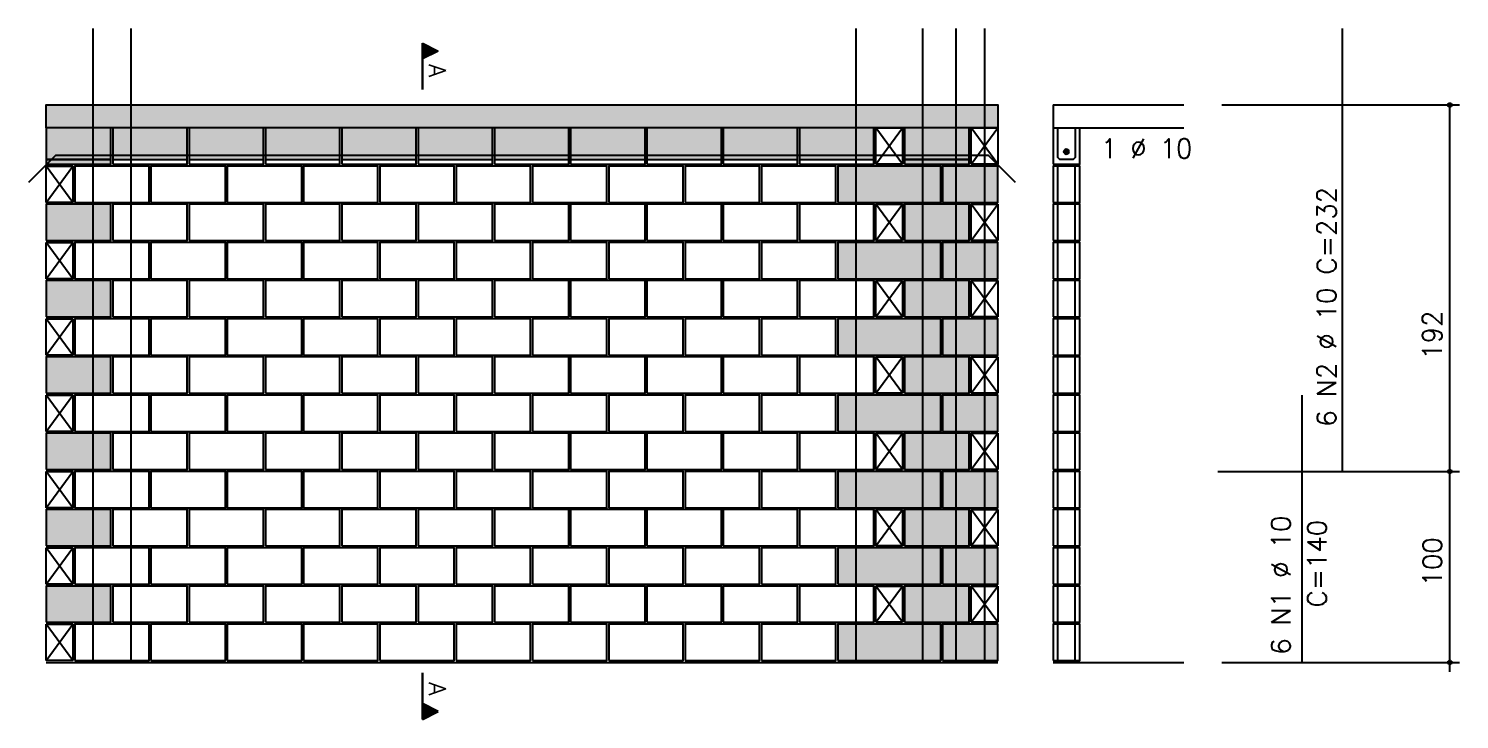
# Model space of a CAD drawing. Extents: x -1.9 to 86, y -1.6 to 60.9.
# Drawn here: x 38.8 to 53.8, y 7.29 to 14.53 of the extents above; entities that cross this region are included whole.
import ezdxf

# ---------------------------------------------------------------- set-up
doc = ezdxf.new("R2010")
doc.units = 0
doc.header["$MEASUREMENT"] = 0
for name, color, linetype in [('PENA_01', 1, 'CONTINUOUS'), ('PENA_02', 2, 'CONTINUOUS'), ('PENA_03', 3, 'CONTINUOUS'), ('PENA_05', 5, 'CONTINUOUS'), ('PENA_09', 254, 'CONTINUOUS'), ('PENA_11', 252, 'CONTINUOUS'), ('PENA_19', 240, 'CONTINUOUS'), ('PENA_21', 100, 'CONTINUOUS'), ('PENA_27', 21, 'CONTINUOUS')]:
    doc.layers.add(name, color=color, linetype=linetype)
doc.styles.get("Standard").update_dxf_attribs({"font": 'ROMANS.SHX'})

msp = doc.modelspace()

# ---------------------------------------------------------------- linework, layer by layer
at = {"layer": 'PENA_01', "linetype": 'Continuous'}
for p, q in [((38.978787, 13.155069), (39.658787, 13.155069)), ((39.678787, 13.155069), (40.458787, 13.155069)), ((40.478787, 13.155069), (41.258787, 13.155069)), ((41.278787, 13.155069), (42.058787, 13.155069)), ((42.078787, 13.155069), (42.858787, 13.155069)), ((42.878787, 13.155069), (43.658787, 13.155069)), ((43.678787, 13.155069), (44.458787, 13.155069)), ((44.478787, 13.155069), (45.258787, 13.155069)), ((45.278787, 13.155069), (46.058787, 13.155069)), ((46.078787, 13.155069), (46.858787, 13.155069)), ((46.878787, 13.155069), (47.658787, 13.155069)), ((47.978787, 13.155069), (48.658787, 13.155069))]:
    msp.add_line(p, q, dxfattribs=at)
at = {"layer": 'PENA_02', "linetype": 'Continuous'}
for p, q in [((47.678787, 13.105069), (47.678787, 13.485069)), ((47.678787, 13.485069), (47.958787, 13.485069)), ((47.958787, 13.485069), (47.958787, 13.105069)), ((48.678787, 13.105069), (48.678787, 13.485069)), ((48.678787, 13.485069), (48.958787, 13.485069)), ((48.958787, 13.485069), (48.958787, 13.105069)), ((38.978787, 12.705069), (38.978787, 13.085069)), ((38.978787, 13.085069), (39.258787, 13.085069)), ((39.258787, 13.085069), (39.258787, 12.705069)), ((47.958787, 13.105069), (47.678787, 13.105069)), ((48.958787, 13.105069), (48.678787, 13.105069)), ((39.258787, 12.705069), (38.978787, 12.705069)), ((47.678787, 12.305069), (47.678787, 12.685069)), ((47.678787, 12.685069), (47.958787, 12.685069)), ((47.958787, 12.685069), (47.958787, 12.305069)), ((48.678787, 12.305069), (48.678787, 12.685069)), ((48.678787, 12.685069), (48.958787, 12.685069)), ((48.958787, 12.685069), (48.958787, 12.305069)), ((47.958787, 12.305069), (47.678787, 12.305069)), ((48.958787, 12.305069), (48.678787, 12.305069)), ((38.978787, 11.905069), (38.978787, 12.285069)), ((38.978787, 12.285069), (39.258787, 12.285069)), ((39.258787, 12.285069), (39.258787, 11.905069)), ((39.258787, 11.905069), (38.978787, 11.905069)), ((47.678787, 11.505069), (47.678787, 11.885069)), ((47.678787, 11.885069), (47.958787, 11.885069)), ((47.958787, 11.885069), (47.958787, 11.505069)), ((48.678787, 11.505069), (48.678787, 11.885069)), ((48.678787, 11.885069), (48.958787, 11.885069)), ((48.958787, 11.885069), (48.958787, 11.505069)), ((38.978787, 11.105069), (38.978787, 11.485069)), ((38.978787, 11.485069), (39.258787, 11.485069)), ((39.258787, 11.485069), (39.258787, 11.105069)), ((47.958787, 11.505069), (47.678787, 11.505069)), ((48.958787, 11.505069), (48.678787, 11.505069)), ((39.258787, 11.105069), (38.978787, 11.105069)), ((47.678787, 10.705069), (47.678787, 11.085069)), ((47.678787, 11.085069), (47.958787, 11.085069)), ((47.958787, 11.085069), (47.958787, 10.705069)), ((48.678787, 10.705069), (48.678787, 11.085069)), ((48.678787, 11.085069), (48.958787, 11.085069)), ((48.958787, 11.085069), (48.958787, 10.705069)), ((38.978787, 10.305069), (38.978787, 10.685069)), ((38.978787, 10.685069), (39.258787, 10.685069)), ((39.258787, 10.685069), (39.258787, 10.305069)), ((47.958787, 10.705069), (47.678787, 10.705069)), ((48.958787, 10.705069), (48.678787, 10.705069)), ((39.258787, 10.305069), (38.978787, 10.305069)), ((47.678787, 9.905069), (47.678787, 10.285069)), ((47.678787, 10.285069), (47.958787, 10.285069)), ((47.958787, 10.285069), (47.958787, 9.905069)), ((48.678787, 9.905069), (48.678787, 10.285069)), ((48.678787, 10.285069), (48.958787, 10.285069)), ((48.958787, 10.285069), (48.958787, 9.905069)), ((47.958787, 9.905069), (47.678787, 9.905069)), ((48.958787, 9.905069), (48.678787, 9.905069)), ((38.978787, 9.505069), (38.978787, 9.885069)), ((38.978787, 9.885069), (39.258787, 9.885069)), ((39.258787, 9.885069), (39.258787, 9.505069)), ((39.258787, 9.505069), (38.978787, 9.505069)), ((47.678787, 9.105069), (47.678787, 9.485069)), ((47.678787, 9.485069), (47.958787, 9.485069)), ((47.958787, 9.485069), (47.958787, 9.105069)), ((48.678787, 9.105069), (48.678787, 9.485069)), ((48.678787, 9.485069), (48.958787, 9.485069)), ((48.958787, 9.485069), (48.958787, 9.105069)), ((38.978787, 8.705069), (38.978787, 9.085069)), ((38.978787, 9.085069), (39.258787, 9.085069)), ((39.258787, 9.085069), (39.258787, 8.705069)), ((47.958787, 9.105069), (47.678787, 9.105069)), ((48.958787, 9.105069), (48.678787, 9.105069)), ((39.258787, 8.705069), (38.978787, 8.705069)), ((47.678787, 8.305069), (47.678787, 8.685069)), ((47.678787, 8.685069), (47.958787, 8.685069)), ((47.958787, 8.685069), (47.958787, 8.305069)), ((48.678787, 8.305069), (48.678787, 8.685069)), ((48.678787, 8.685069), (48.958787, 8.685069)), ((48.958787, 8.685069), (48.958787, 8.305069)), ((38.978787, 7.905069), (38.978787, 8.285069)), ((38.978787, 8.285069), (39.258787, 8.285069)), ((39.258787, 8.285069), (39.258787, 7.905069)), ((47.958787, 8.305069), (47.678787, 8.305069)), ((48.958787, 8.305069), (48.678787, 8.305069)), ((39.258787, 7.905069), (38.978787, 7.905069)), ((38.978787, 7.885069), (48.958787, 7.885069))]:
    msp.add_line(p, q, dxfattribs=at)
for points in [[(38.978787, 13.485069), (38.978787, 13.725069), (48.958787, 13.725069), (48.958787, 13.485069), (38.978787, 13.485069)], [(38.978787, 13.105069), (39.658787, 13.105069), (39.658787, 13.485069), (38.978787, 13.485069), (38.978787, 13.105069)], [(39.678787, 13.105069), (40.458787, 13.105069), (40.458787, 13.485069), (39.678787, 13.485069), (39.678787, 13.105069)], [(40.478787, 13.105069), (41.258787, 13.105069), (41.258787, 13.485069), (40.478787, 13.485069), (40.478787, 13.105069)], [(41.278787, 13.105069), (42.058787, 13.105069), (42.058787, 13.485069), (41.278787, 13.485069), (41.278787, 13.105069)], [(42.078787, 13.105069), (42.858787, 13.105069), (42.858787, 13.485069), (42.078787, 13.485069), (42.078787, 13.105069)], [(42.878787, 13.105069), (43.658787, 13.105069), (43.658787, 13.485069), (42.878787, 13.485069), (42.878787, 13.105069)], [(43.678787, 13.105069), (44.458787, 13.105069), (44.458787, 13.485069), (43.678787, 13.485069), (43.678787, 13.105069)], [(44.478787, 13.105069), (45.258787, 13.105069), (45.258787, 13.485069), (44.478787, 13.485069), (44.478787, 13.105069)], [(45.278787, 13.105069), (46.058787, 13.105069), (46.058787, 13.485069), (45.278787, 13.485069), (45.278787, 13.105069)], [(46.078787, 13.105069), (46.858787, 13.105069), (46.858787, 13.485069), (46.078787, 13.485069), (46.078787, 13.105069)], [(46.878787, 13.105069), (47.658787, 13.105069), (47.658787, 13.485069), (46.878787, 13.485069), (46.878787, 13.105069)], [(47.978787, 13.105069), (48.658787, 13.105069), (48.658787, 13.485069), (47.978787, 13.485069), (47.978787, 13.105069)], [(39.278787, 12.705069), (40.058787, 12.705069), (40.058787, 13.085069), (39.278787, 13.085069), (39.278787, 12.705069)], [(40.078787, 12.705069), (40.858787, 12.705069), (40.858787, 13.085069), (40.078787, 13.085069), (40.078787, 12.705069)], [(40.878787, 12.705069), (41.658787, 12.705069), (41.658787, 13.085069), (40.878787, 13.085069), (40.878787, 12.705069)], [(41.678787, 12.705069), (42.458787, 12.705069), (42.458787, 13.085069), (41.678787, 13.085069), (41.678787, 12.705069)], [(42.478787, 12.705069), (43.258787, 12.705069), (43.258787, 13.085069), (42.478787, 13.085069), (42.478787, 12.705069)], [(43.278787, 12.705069), (44.058787, 12.705069), (44.058787, 13.085069), (43.278787, 13.085069), (43.278787, 12.705069)], [(44.078787, 12.705069), (44.858787, 12.705069), (44.858787, 13.085069), (44.078787, 13.085069), (44.078787, 12.705069)], [(44.878787, 12.705069), (45.658787, 12.705069), (45.658787, 13.085069), (44.878787, 13.085069), (44.878787, 12.705069)], [(45.678787, 12.705069), (46.458787, 12.705069), (46.458787, 13.085069), (45.678787, 13.085069), (45.678787, 12.705069)], [(46.478787, 12.705069), (47.258787, 12.705069), (47.258787, 13.085069), (46.478787, 13.085069), (46.478787, 12.705069)], [(47.278787, 12.705069), (48.358787, 12.705069), (48.358787, 13.085069), (47.278787, 13.085069), (47.278787, 12.705069)], [(48.378787, 12.705069), (48.958787, 12.705069), (48.958787, 13.085069), (48.378787, 13.085069), (48.378787, 12.705069)], [(38.978787, 12.305069), (39.658787, 12.305069), (39.658787, 12.685069), (38.978787, 12.685069), (38.978787, 12.305069)], [(39.678787, 12.305069), (40.458787, 12.305069), (40.458787, 12.685069), (39.678787, 12.685069), (39.678787, 12.305069)], [(40.478787, 12.305069), (41.258787, 12.305069), (41.258787, 12.685069), (40.478787, 12.685069), (40.478787, 12.305069)], [(41.278787, 12.305069), (42.058787, 12.305069), (42.058787, 12.685069), (41.278787, 12.685069), (41.278787, 12.305069)], [(42.078787, 12.305069), (42.858787, 12.305069), (42.858787, 12.685069), (42.078787, 12.685069), (42.078787, 12.305069)], [(42.878787, 12.305069), (43.658787, 12.305069), (43.658787, 12.685069), (42.878787, 12.685069), (42.878787, 12.305069)], [(43.678787, 12.305069), (44.458787, 12.305069), (44.458787, 12.685069), (43.678787, 12.685069), (43.678787, 12.305069)], [(44.478787, 12.305069), (45.258787, 12.305069), (45.258787, 12.685069), (44.478787, 12.685069), (44.478787, 12.305069)], [(45.278787, 12.305069), (46.058787, 12.305069), (46.058787, 12.685069), (45.278787, 12.685069), (45.278787, 12.305069)], [(46.078787, 12.305069), (46.858787, 12.305069), (46.858787, 12.685069), (46.078787, 12.685069), (46.078787, 12.305069)], [(46.878787, 12.305069), (47.658787, 12.305069), (47.658787, 12.685069), (46.878787, 12.685069), (46.878787, 12.305069)], [(47.978787, 12.305069), (48.658787, 12.305069), (48.658787, 12.685069), (47.978787, 12.685069), (47.978787, 12.305069)], [(39.278787, 11.905069), (40.058787, 11.905069), (40.058787, 12.285069), (39.278787, 12.285069), (39.278787, 11.905069)], [(40.078787, 11.905069), (40.858787, 11.905069), (40.858787, 12.285069), (40.078787, 12.285069), (40.078787, 11.905069)], [(40.878787, 11.905069), (41.658787, 11.905069), (41.658787, 12.285069), (40.878787, 12.285069), (40.878787, 11.905069)], [(41.678787, 11.905069), (42.458787, 11.905069), (42.458787, 12.285069), (41.678787, 12.285069), (41.678787, 11.905069)], [(42.478787, 11.905069), (43.258787, 11.905069), (43.258787, 12.285069), (42.478787, 12.285069), (42.478787, 11.905069)], [(43.278787, 11.905069), (44.058787, 11.905069), (44.058787, 12.285069), (43.278787, 12.285069), (43.278787, 11.905069)], [(44.078787, 11.905069), (44.858787, 11.905069), (44.858787, 12.285069), (44.078787, 12.285069), (44.078787, 11.905069)], [(44.878787, 11.905069), (45.658787, 11.905069), (45.658787, 12.285069), (44.878787, 12.285069), (44.878787, 11.905069)], [(45.678787, 11.905069), (46.458787, 11.905069), (46.458787, 12.285069), (45.678787, 12.285069), (45.678787, 11.905069)], [(46.478787, 11.905069), (47.258787, 11.905069), (47.258787, 12.285069), (46.478787, 12.285069), (46.478787, 11.905069)], [(47.278787, 11.905069), (48.358787, 11.905069), (48.358787, 12.285069), (47.278787, 12.285069), (47.278787, 11.905069)], [(48.378787, 11.905069), (48.958787, 11.905069), (48.958787, 12.285069), (48.378787, 12.285069), (48.378787, 11.905069)], [(38.978787, 11.505069), (39.658787, 11.505069), (39.658787, 11.885069), (38.978787, 11.885069), (38.978787, 11.505069)], [(39.678787, 11.505069), (40.458787, 11.505069), (40.458787, 11.885069), (39.678787, 11.885069), (39.678787, 11.505069)], [(40.478787, 11.505069), (41.258787, 11.505069), (41.258787, 11.885069), (40.478787, 11.885069), (40.478787, 11.505069)], [(41.278787, 11.505069), (42.058787, 11.505069), (42.058787, 11.885069), (41.278787, 11.885069), (41.278787, 11.505069)], [(42.078787, 11.505069), (42.858787, 11.505069), (42.858787, 11.885069), (42.078787, 11.885069), (42.078787, 11.505069)], [(42.878787, 11.505069), (43.658787, 11.505069), (43.658787, 11.885069), (42.878787, 11.885069), (42.878787, 11.505069)], [(43.678787, 11.505069), (44.458787, 11.505069), (44.458787, 11.885069), (43.678787, 11.885069), (43.678787, 11.505069)], [(44.478787, 11.505069), (45.258787, 11.505069), (45.258787, 11.885069), (44.478787, 11.885069), (44.478787, 11.505069)], [(45.278787, 11.505069), (46.058787, 11.505069), (46.058787, 11.885069), (45.278787, 11.885069), (45.278787, 11.505069)], [(46.078787, 11.505069), (46.858787, 11.505069), (46.858787, 11.885069), (46.078787, 11.885069), (46.078787, 11.505069)], [(46.878787, 11.505069), (47.658787, 11.505069), (47.658787, 11.885069), (46.878787, 11.885069), (46.878787, 11.505069)], [(47.978787, 11.505069), (48.658787, 11.505069), (48.658787, 11.885069), (47.978787, 11.885069), (47.978787, 11.505069)], [(39.278787, 11.105069), (40.058787, 11.105069), (40.058787, 11.485069), (39.278787, 11.485069), (39.278787, 11.105069)], [(40.078787, 11.105069), (40.858787, 11.105069), (40.858787, 11.485069), (40.078787, 11.485069), (40.078787, 11.105069)], [(40.878787, 11.105069), (41.658787, 11.105069), (41.658787, 11.485069), (40.878787, 11.485069), (40.878787, 11.105069)], [(41.678787, 11.105069), (42.458787, 11.105069), (42.458787, 11.485069), (41.678787, 11.485069), (41.678787, 11.105069)], [(42.478787, 11.105069), (43.258787, 11.105069), (43.258787, 11.485069), (42.478787, 11.485069), (42.478787, 11.105069)], [(43.278787, 11.105069), (44.058787, 11.105069), (44.058787, 11.485069), (43.278787, 11.485069), (43.278787, 11.105069)], [(44.078787, 11.105069), (44.858787, 11.105069), (44.858787, 11.485069), (44.078787, 11.485069), (44.078787, 11.105069)], [(44.878787, 11.105069), (45.658787, 11.105069), (45.658787, 11.485069), (44.878787, 11.485069), (44.878787, 11.105069)], [(45.678787, 11.105069), (46.458787, 11.105069), (46.458787, 11.485069), (45.678787, 11.485069), (45.678787, 11.105069)], [(46.478787, 11.105069), (47.258787, 11.105069), (47.258787, 11.485069), (46.478787, 11.485069), (46.478787, 11.105069)], [(47.278787, 11.105069), (48.358787, 11.105069), (48.358787, 11.485069), (47.278787, 11.485069), (47.278787, 11.105069)], [(48.378787, 11.105069), (48.958787, 11.105069), (48.958787, 11.485069), (48.378787, 11.485069), (48.378787, 11.105069)], [(38.978787, 10.705069), (39.658787, 10.705069), (39.658787, 11.085069), (38.978787, 11.085069), (38.978787, 10.705069)], [(39.678787, 10.705069), (40.458787, 10.705069), (40.458787, 11.085069), (39.678787, 11.085069), (39.678787, 10.705069)], [(40.478787, 10.705069), (41.258787, 10.705069), (41.258787, 11.085069), (40.478787, 11.085069), (40.478787, 10.705069)], [(41.278787, 10.705069), (42.058787, 10.705069), (42.058787, 11.085069), (41.278787, 11.085069), (41.278787, 10.705069)], [(42.078787, 10.705069), (42.858787, 10.705069), (42.858787, 11.085069), (42.078787, 11.085069), (42.078787, 10.705069)], [(42.878787, 10.705069), (43.658787, 10.705069), (43.658787, 11.085069), (42.878787, 11.085069), (42.878787, 10.705069)], [(43.678787, 10.705069), (44.458787, 10.705069), (44.458787, 11.085069), (43.678787, 11.085069), (43.678787, 10.705069)], [(44.478787, 10.705069), (45.258787, 10.705069), (45.258787, 11.085069), (44.478787, 11.085069), (44.478787, 10.705069)], [(45.278787, 10.705069), (46.058787, 10.705069), (46.058787, 11.085069), (45.278787, 11.085069), (45.278787, 10.705069)], [(46.078787, 10.705069), (46.858787, 10.705069), (46.858787, 11.085069), (46.078787, 11.085069), (46.078787, 10.705069)], [(46.878787, 10.705069), (47.658787, 10.705069), (47.658787, 11.085069), (46.878787, 11.085069), (46.878787, 10.705069)], [(47.978787, 10.705069), (48.658787, 10.705069), (48.658787, 11.085069), (47.978787, 11.085069), (47.978787, 10.705069)], [(39.278787, 10.305069), (40.058787, 10.305069), (40.058787, 10.685069), (39.278787, 10.685069), (39.278787, 10.305069)], [(40.078787, 10.305069), (40.858787, 10.305069), (40.858787, 10.685069), (40.078787, 10.685069), (40.078787, 10.305069)], [(40.878787, 10.305069), (41.658787, 10.305069), (41.658787, 10.685069), (40.878787, 10.685069), (40.878787, 10.305069)], [(41.678787, 10.305069), (42.458787, 10.305069), (42.458787, 10.685069), (41.678787, 10.685069), (41.678787, 10.305069)], [(42.478787, 10.305069), (43.258787, 10.305069), (43.258787, 10.685069), (42.478787, 10.685069), (42.478787, 10.305069)], [(43.278787, 10.305069), (44.058787, 10.305069), (44.058787, 10.685069), (43.278787, 10.685069), (43.278787, 10.305069)], [(44.078787, 10.305069), (44.858787, 10.305069), (44.858787, 10.685069), (44.078787, 10.685069), (44.078787, 10.305069)], [(44.878787, 10.305069), (45.658787, 10.305069), (45.658787, 10.685069), (44.878787, 10.685069), (44.878787, 10.305069)], [(45.678787, 10.305069), (46.458787, 10.305069), (46.458787, 10.685069), (45.678787, 10.685069), (45.678787, 10.305069)], [(46.478787, 10.305069), (47.258787, 10.305069), (47.258787, 10.685069), (46.478787, 10.685069), (46.478787, 10.305069)], [(47.278787, 10.305069), (48.358787, 10.305069), (48.358787, 10.685069), (47.278787, 10.685069), (47.278787, 10.305069)], [(48.378787, 10.305069), (48.958787, 10.305069), (48.958787, 10.685069), (48.378787, 10.685069), (48.378787, 10.305069)], [(38.978787, 9.905069), (39.658787, 9.905069), (39.658787, 10.285069), (38.978787, 10.285069), (38.978787, 9.905069)], [(39.678787, 9.905069), (40.458787, 9.905069), (40.458787, 10.285069), (39.678787, 10.285069), (39.678787, 9.905069)], [(40.478787, 9.905069), (41.258787, 9.905069), (41.258787, 10.285069), (40.478787, 10.285069), (40.478787, 9.905069)], [(41.278787, 9.905069), (42.058787, 9.905069), (42.058787, 10.285069), (41.278787, 10.285069), (41.278787, 9.905069)], [(42.078787, 9.905069), (42.858787, 9.905069), (42.858787, 10.285069), (42.078787, 10.285069), (42.078787, 9.905069)], [(42.878787, 9.905069), (43.658787, 9.905069), (43.658787, 10.285069), (42.878787, 10.285069), (42.878787, 9.905069)], [(43.678787, 9.905069), (44.458787, 9.905069), (44.458787, 10.285069), (43.678787, 10.285069), (43.678787, 9.905069)], [(44.478787, 9.905069), (45.258787, 9.905069), (45.258787, 10.285069), (44.478787, 10.285069), (44.478787, 9.905069)], [(45.278787, 9.905069), (46.058787, 9.905069), (46.058787, 10.285069), (45.278787, 10.285069), (45.278787, 9.905069)], [(46.078787, 9.905069), (46.858787, 9.905069), (46.858787, 10.285069), (46.078787, 10.285069), (46.078787, 9.905069)], [(46.878787, 9.905069), (47.658787, 9.905069), (47.658787, 10.285069), (46.878787, 10.285069), (46.878787, 9.905069)], [(47.978787, 9.905069), (48.658787, 9.905069), (48.658787, 10.285069), (47.978787, 10.285069), (47.978787, 9.905069)], [(39.278787, 9.505069), (40.058787, 9.505069), (40.058787, 9.885069), (39.278787, 9.885069), (39.278787, 9.505069)], [(40.078787, 9.505069), (40.858787, 9.505069), (40.858787, 9.885069), (40.078787, 9.885069), (40.078787, 9.505069)], [(40.878787, 9.505069), (41.658787, 9.505069), (41.658787, 9.885069), (40.878787, 9.885069), (40.878787, 9.505069)], [(41.678787, 9.505069), (42.458787, 9.505069), (42.458787, 9.885069), (41.678787, 9.885069), (41.678787, 9.505069)], [(42.478787, 9.505069), (43.258787, 9.505069), (43.258787, 9.885069), (42.478787, 9.885069), (42.478787, 9.505069)], [(43.278787, 9.505069), (44.058787, 9.505069), (44.058787, 9.885069), (43.278787, 9.885069), (43.278787, 9.505069)], [(44.078787, 9.505069), (44.858787, 9.505069), (44.858787, 9.885069), (44.078787, 9.885069), (44.078787, 9.505069)], [(44.878787, 9.505069), (45.658787, 9.505069), (45.658787, 9.885069), (44.878787, 9.885069), (44.878787, 9.505069)], [(45.678787, 9.505069), (46.458787, 9.505069), (46.458787, 9.885069), (45.678787, 9.885069), (45.678787, 9.505069)], [(46.478787, 9.505069), (47.258787, 9.505069), (47.258787, 9.885069), (46.478787, 9.885069), (46.478787, 9.505069)], [(47.278787, 9.505069), (48.358787, 9.505069), (48.358787, 9.885069), (47.278787, 9.885069), (47.278787, 9.505069)], [(48.378787, 9.505069), (48.958787, 9.505069), (48.958787, 9.885069), (48.378787, 9.885069), (48.378787, 9.505069)], [(38.978787, 9.105069), (39.658787, 9.105069), (39.658787, 9.485069), (38.978787, 9.485069), (38.978787, 9.105069)], [(39.678787, 9.105069), (40.458787, 9.105069), (40.458787, 9.485069), (39.678787, 9.485069), (39.678787, 9.105069)], [(40.478787, 9.105069), (41.258787, 9.105069), (41.258787, 9.485069), (40.478787, 9.485069), (40.478787, 9.105069)], [(41.278787, 9.105069), (42.058787, 9.105069), (42.058787, 9.485069), (41.278787, 9.485069), (41.278787, 9.105069)], [(42.078787, 9.105069), (42.858787, 9.105069), (42.858787, 9.485069), (42.078787, 9.485069), (42.078787, 9.105069)], [(42.878787, 9.105069), (43.658787, 9.105069), (43.658787, 9.485069), (42.878787, 9.485069), (42.878787, 9.105069)], [(43.678787, 9.105069), (44.458787, 9.105069), (44.458787, 9.485069), (43.678787, 9.485069), (43.678787, 9.105069)], [(44.478787, 9.105069), (45.258787, 9.105069), (45.258787, 9.485069), (44.478787, 9.485069), (44.478787, 9.105069)], [(45.278787, 9.105069), (46.058787, 9.105069), (46.058787, 9.485069), (45.278787, 9.485069), (45.278787, 9.105069)], [(46.078787, 9.105069), (46.858787, 9.105069), (46.858787, 9.485069), (46.078787, 9.485069), (46.078787, 9.105069)], [(46.878787, 9.105069), (47.658787, 9.105069), (47.658787, 9.485069), (46.878787, 9.485069), (46.878787, 9.105069)], [(47.978787, 9.105069), (48.658787, 9.105069), (48.658787, 9.485069), (47.978787, 9.485069), (47.978787, 9.105069)], [(39.278787, 8.705069), (40.058787, 8.705069), (40.058787, 9.085069), (39.278787, 9.085069), (39.278787, 8.705069)], [(40.078787, 8.705069), (40.858787, 8.705069), (40.858787, 9.085069), (40.078787, 9.085069), (40.078787, 8.705069)], [(40.878787, 8.705069), (41.658787, 8.705069), (41.658787, 9.085069), (40.878787, 9.085069), (40.878787, 8.705069)], [(41.678787, 8.705069), (42.458787, 8.705069), (42.458787, 9.085069), (41.678787, 9.085069), (41.678787, 8.705069)], [(42.478787, 8.705069), (43.258787, 8.705069), (43.258787, 9.085069), (42.478787, 9.085069), (42.478787, 8.705069)], [(43.278787, 8.705069), (44.058787, 8.705069), (44.058787, 9.085069), (43.278787, 9.085069), (43.278787, 8.705069)], [(44.078787, 8.705069), (44.858787, 8.705069), (44.858787, 9.085069), (44.078787, 9.085069), (44.078787, 8.705069)], [(44.878787, 8.705069), (45.658787, 8.705069), (45.658787, 9.085069), (44.878787, 9.085069), (44.878787, 8.705069)], [(45.678787, 8.705069), (46.458787, 8.705069), (46.458787, 9.085069), (45.678787, 9.085069), (45.678787, 8.705069)], [(46.478787, 8.705069), (47.258787, 8.705069), (47.258787, 9.085069), (46.478787, 9.085069), (46.478787, 8.705069)], [(47.278787, 8.705069), (48.358787, 8.705069), (48.358787, 9.085069), (47.278787, 9.085069), (47.278787, 8.705069)], [(48.378787, 8.705069), (48.958787, 8.705069), (48.958787, 9.085069), (48.378787, 9.085069), (48.378787, 8.705069)], [(38.978787, 8.305069), (39.658787, 8.305069), (39.658787, 8.685069), (38.978787, 8.685069), (38.978787, 8.305069)], [(39.678787, 8.305069), (40.458787, 8.305069), (40.458787, 8.685069), (39.678787, 8.685069), (39.678787, 8.305069)], [(40.478787, 8.305069), (41.258787, 8.305069), (41.258787, 8.685069), (40.478787, 8.685069), (40.478787, 8.305069)], [(41.278787, 8.305069), (42.058787, 8.305069), (42.058787, 8.685069), (41.278787, 8.685069), (41.278787, 8.305069)], [(42.078787, 8.305069), (42.858787, 8.305069), (42.858787, 8.685069), (42.078787, 8.685069), (42.078787, 8.305069)], [(42.878787, 8.305069), (43.658787, 8.305069), (43.658787, 8.685069), (42.878787, 8.685069), (42.878787, 8.305069)], [(43.678787, 8.305069), (44.458787, 8.305069), (44.458787, 8.685069), (43.678787, 8.685069), (43.678787, 8.305069)], [(44.478787, 8.305069), (45.258787, 8.305069), (45.258787, 8.685069), (44.478787, 8.685069), (44.478787, 8.305069)], [(45.278787, 8.305069), (46.058787, 8.305069), (46.058787, 8.685069), (45.278787, 8.685069), (45.278787, 8.305069)], [(46.078787, 8.305069), (46.858787, 8.305069), (46.858787, 8.685069), (46.078787, 8.685069), (46.078787, 8.305069)], [(46.878787, 8.305069), (47.658787, 8.305069), (47.658787, 8.685069), (46.878787, 8.685069), (46.878787, 8.305069)], [(47.978787, 8.305069), (48.658787, 8.305069), (48.658787, 8.685069), (47.978787, 8.685069), (47.978787, 8.305069)], [(39.278787, 7.905069), (40.058787, 7.905069), (40.058787, 8.285069), (39.278787, 8.285069), (39.278787, 7.905069)], [(40.078787, 7.905069), (40.858787, 7.905069), (40.858787, 8.285069), (40.078787, 8.285069), (40.078787, 7.905069)], [(40.878787, 7.905069), (41.658787, 7.905069), (41.658787, 8.285069), (40.878787, 8.285069), (40.878787, 7.905069)], [(41.678787, 7.905069), (42.458787, 7.905069), (42.458787, 8.285069), (41.678787, 8.285069), (41.678787, 7.905069)], [(42.478787, 7.905069), (43.258787, 7.905069), (43.258787, 8.285069), (42.478787, 8.285069), (42.478787, 7.905069)], [(43.278787, 7.905069), (44.058787, 7.905069), (44.058787, 8.285069), (43.278787, 8.285069), (43.278787, 7.905069)], [(44.078787, 7.905069), (44.858787, 7.905069), (44.858787, 8.285069), (44.078787, 8.285069), (44.078787, 7.905069)], [(44.878787, 7.905069), (45.658787, 7.905069), (45.658787, 8.285069), (44.878787, 8.285069), (44.878787, 7.905069)], [(45.678787, 7.905069), (46.458787, 7.905069), (46.458787, 8.285069), (45.678787, 8.285069), (45.678787, 7.905069)], [(46.478787, 7.905069), (47.258787, 7.905069), (47.258787, 8.285069), (46.478787, 8.285069), (46.478787, 7.905069)], [(47.278787, 7.905069), (48.358787, 7.905069), (48.358787, 8.285069), (47.278787, 8.285069), (47.278787, 7.905069)], [(48.378787, 7.905069), (48.958787, 7.905069), (48.958787, 8.285069), (48.378787, 8.285069), (48.378787, 7.905069)]]:
    msp.add_lwpolyline(points, dxfattribs=at)
for centre, radius in [((53.696758, 13.725069), 0.02), ((53.696758, 13.725069), 0.01), ((53.696758, 9.885069), 0.02), ((53.696758, 9.885069), 0.01), ((53.696758, 7.885069), 0.02), ((53.696758, 7.885069), 0.01)]:
    msp.add_circle(centre, radius, dxfattribs=at)
at = {"layer": 'PENA_03', "linetype": 'Continuous'}
for p, q in [((42.924376, 13.886384), (42.924376, 14.372766)), ((42.924376, 14.372766), (43.090309, 14.2898)), ((42.925071, 14.371638), (43.088748, 14.2898)), ((43.090309, 14.2898), (42.925071, 14.207181)), ((42.925072, 14.371638), (42.925072, 14.207961)), ((43.088748, 14.2898), (42.925072, 14.207961)), ((42.93714, 14.366384), (42.93714, 14.213215)), ((42.949904, 14.360002), (42.949904, 14.219597)), ((42.962668, 14.35362), (42.962668, 14.225979)), ((42.975432, 14.347238), (42.975432, 14.232361)), ((42.988196, 14.340856), (42.988196, 14.238743)), ((43.00096, 14.334474), (43.00096, 14.245125)), ((43.013724, 14.328092), (43.013724, 14.251507)), ((43.026488, 14.32171), (43.026488, 14.257889)), ((43.039252, 14.315328), (43.039252, 14.264271)), ((43.052016, 14.308946), (43.052016, 14.270653)), ((43.064781, 14.302564), (43.064781, 14.277035)), ((43.077545, 14.296182), (43.077545, 14.283418)), ((42.925072, 14.207181), (42.925072, 13.886384)), ((49.536763, 13.725069), (49.536763, 13.105069)), ((49.536763, 13.725069), (50.907442, 13.725069)), ((51.307442, 13.725069), (53.796758, 13.725069)), ((53.696758, 7.784536), (53.696758, 13.725069)), ((47.958787, 13.105069), (47.678787, 13.485069)), ((47.678787, 13.105069), (47.958787, 13.485069)), ((48.958787, 13.105069), (48.678787, 13.485069)), ((48.678787, 13.105069), (48.958787, 13.485069)), ((49.536763, 13.485069), (50.907442, 13.485069)), ((39.258787, 12.705069), (38.978787, 13.085069)), ((38.978787, 12.705069), (39.258787, 13.085069)), ((49.586763, 12.705069), (49.586763, 13.085069)), ((49.766763, 12.705069), (49.766763, 13.085069)), ((47.958787, 12.305069), (47.678787, 12.685069)), ((47.678787, 12.305069), (47.958787, 12.685069)), ((48.958787, 12.305069), (48.678787, 12.685069)), ((48.678787, 12.305069), (48.958787, 12.685069)), ((49.586763, 12.305069), (49.586763, 12.685069)), ((49.766763, 12.305069), (49.766763, 12.685069)), ((39.258787, 11.905069), (38.978787, 12.285069)), ((38.978787, 11.905069), (39.258787, 12.285069)), ((49.586763, 11.905069), (49.586763, 12.285069)), ((49.766763, 11.905069), (49.766763, 12.285069)), ((47.958787, 11.505069), (47.678787, 11.885069)), ((47.678787, 11.505069), (47.958787, 11.885069)), ((48.958787, 11.505069), (48.678787, 11.885069)), ((48.678787, 11.505069), (48.958787, 11.885069)), ((49.586763, 11.505069), (49.586763, 11.885069)), ((49.766763, 11.505069), (49.766763, 11.885069)), ((39.258787, 11.105069), (38.978787, 11.485069)), ((38.978787, 11.105069), (39.258787, 11.485069)), ((49.586763, 11.105069), (49.586763, 11.485069)), ((49.766763, 11.105069), (49.766763, 11.485069)), ((47.958787, 10.705069), (47.678787, 11.085069)), ((47.678787, 10.705069), (47.958787, 11.085069)), ((48.958787, 10.705069), (48.678787, 11.085069)), ((48.678787, 10.705069), (48.958787, 11.085069)), ((49.586763, 10.705069), (49.586763, 11.085069)), ((49.766763, 10.705069), (49.766763, 11.085069)), ((39.258787, 10.305069), (38.978787, 10.685069)), ((38.978787, 10.305069), (39.258787, 10.685069)), ((49.586763, 10.305069), (49.586763, 10.685069)), ((49.766763, 10.305069), (49.766763, 10.685069)), ((47.958787, 9.905069), (47.678787, 10.285069)), ((47.678787, 9.905069), (47.958787, 10.285069)), ((48.958787, 9.905069), (48.678787, 10.285069)), ((48.678787, 9.905069), (48.958787, 10.285069)), ((49.586763, 9.905069), (49.586763, 10.285069)), ((49.766763, 9.905069), (49.766763, 10.285069)), ((39.258787, 9.505069), (38.978787, 9.885069)), ((38.978787, 9.505069), (39.258787, 9.885069)), ((49.586763, 9.505069), (49.586763, 9.885069)), ((49.766763, 9.505069), (49.766763, 9.885069)), ((51.265511, 9.885069), (53.796758, 9.885069)), ((47.958787, 9.105069), (47.678787, 9.485069)), ((47.678787, 9.105069), (47.958787, 9.485069)), ((48.958787, 9.105069), (48.678787, 9.485069)), ((48.678787, 9.105069), (48.958787, 9.485069)), ((49.586763, 9.105069), (49.586763, 9.485069)), ((49.766763, 9.105069), (49.766763, 9.485069)), ((39.258787, 8.705069), (38.978787, 9.085069)), ((38.978787, 8.705069), (39.258787, 9.085069)), ((49.586763, 8.705069), (49.586763, 9.085069)), ((49.766763, 8.705069), (49.766763, 9.085069)), ((47.958787, 8.305069), (47.678787, 8.685069)), ((47.678787, 8.305069), (47.958787, 8.685069)), ((48.958787, 8.305069), (48.678787, 8.685069)), ((48.678787, 8.305069), (48.958787, 8.685069)), ((49.586763, 8.305069), (49.586763, 8.685069)), ((49.766763, 8.305069), (49.766763, 8.685069)), ((39.258787, 7.905069), (38.978787, 8.285069)), ((38.978787, 7.905069), (39.258787, 8.285069)), ((49.586763, 7.905069), (49.586763, 8.285069)), ((49.766763, 7.905069), (49.766763, 8.285069)), ((49.536763, 7.885069), (50.907442, 7.885069)), ((51.307442, 7.885069), (53.796758, 7.885069)), ((42.924376, 7.774211), (42.924376, 7.287829)), ((42.925072, 7.453414), (42.925072, 7.774211)), ((42.924376, 7.287829), (43.090309, 7.370795)), ((43.090309, 7.370795), (42.925071, 7.453414)), ((42.925071, 7.288957), (43.088748, 7.370795)), ((42.925072, 7.288957), (42.925072, 7.452634)), ((43.088748, 7.370795), (42.925072, 7.452634)), ((42.93714, 7.294211), (42.93714, 7.44738)), ((42.949904, 7.300593), (42.949904, 7.440998)), ((42.962668, 7.306975), (42.962668, 7.434616)), ((42.975432, 7.313357), (42.975432, 7.428234)), ((42.988196, 7.319739), (42.988196, 7.421852)), ((43.00096, 7.326121), (43.00096, 7.41547)), ((43.013724, 7.332503), (43.013724, 7.409088)), ((43.026488, 7.338885), (43.026488, 7.402706)), ((43.039252, 7.345267), (43.039252, 7.396324)), ((43.052016, 7.351649), (43.052016, 7.389942)), ((43.064781, 7.358031), (43.064781, 7.38356)), ((43.077545, 7.364413), (43.077545, 7.377177))]:
    msp.add_line(p, q, dxfattribs=at)
for points in [[(49.536763, 13.105069), (49.816763, 13.105069), (49.816763, 13.485069)], [(49.766763, 13.485069), (49.766763, 13.175069), (49.746763, 13.155069), (49.606763, 13.155069), (49.586763, 13.175069), (49.586763, 13.485069)], [(49.701311, 13.236059), (49.69915, 13.246227), (49.69304, 13.254637), (49.684037, 13.259835), (49.673698, 13.260922), (49.663811, 13.25771), (49.656086, 13.250754), (49.651858, 13.241257), (49.651858, 13.230861), (49.656086, 13.221364), (49.663811, 13.214408), (49.673698, 13.211196), (49.684037, 13.212282), (49.69304, 13.21748), (49.69915, 13.22589), (49.701311, 13.236059)], [(49.536763, 12.705069), (49.816763, 12.705069), (49.816763, 13.085069), (49.536763, 13.085069), (49.536763, 12.705069)], [(49.536763, 12.305069), (49.816763, 12.305069), (49.816763, 12.685069), (49.536763, 12.685069), (49.536763, 12.305069)], [(49.536763, 11.905069), (49.816763, 11.905069), (49.816763, 12.285069), (49.536763, 12.285069), (49.536763, 11.905069)], [(49.536763, 11.505069), (49.816763, 11.505069), (49.816763, 11.885069), (49.536763, 11.885069), (49.536763, 11.505069)], [(49.536763, 11.105069), (49.816763, 11.105069), (49.816763, 11.485069), (49.536763, 11.485069), (49.536763, 11.105069)], [(49.536763, 10.705069), (49.816763, 10.705069), (49.816763, 11.085069), (49.536763, 11.085069), (49.536763, 10.705069)], [(49.536763, 10.305069), (49.816763, 10.305069), (49.816763, 10.685069), (49.536763, 10.685069), (49.536763, 10.305069)], [(49.536763, 9.905069), (49.816763, 9.905069), (49.816763, 10.285069), (49.536763, 10.285069), (49.536763, 9.905069)], [(49.536763, 9.505069), (49.816763, 9.505069), (49.816763, 9.885069), (49.536763, 9.885069), (49.536763, 9.505069)], [(49.536763, 9.105069), (49.816763, 9.105069), (49.816763, 9.485069), (49.536763, 9.485069), (49.536763, 9.105069)], [(49.536763, 8.705069), (49.816763, 8.705069), (49.816763, 9.085069), (49.536763, 9.085069), (49.536763, 8.705069)], [(49.536763, 8.305069), (49.816763, 8.305069), (49.816763, 8.685069), (49.536763, 8.685069), (49.536763, 8.305069)], [(49.536763, 7.905069), (49.816763, 7.905069), (49.816763, 8.285069), (49.536763, 8.285069), (49.536763, 7.905069)]]:
    msp.add_lwpolyline(points, dxfattribs=at)
msp.add_circle((49.676311, 13.236059), 0.025, dxfattribs=at)
for points in [[(49.701311, 13.236059), (49.656086, 13.250754), (49.651858, 13.241257)], [(49.701311, 13.236059), (49.651858, 13.241257), (49.651858, 13.230861)], [(49.701311, 13.236059), (49.651858, 13.230861), (49.656086, 13.221364)], [(49.701311, 13.236059), (49.663811, 13.25771), (49.652819, 13.244609)], [(49.701311, 13.236059), (49.652819, 13.244609), (49.652819, 13.227508)], [(49.701311, 13.236059), (49.652819, 13.227508), (49.663811, 13.214408)], [(49.701311, 13.236059), (49.663811, 13.25771), (49.656086, 13.250754)], [(49.701311, 13.236059), (49.656086, 13.221364), (49.663811, 13.214408)], [(49.701311, 13.236059), (49.673698, 13.260922), (49.663811, 13.25771)], [(49.701311, 13.236059), (49.680653, 13.260679), (49.663811, 13.25771)], [(49.701311, 13.236059), (49.663811, 13.214408), (49.680653, 13.211439)], [(49.701311, 13.236059), (49.663811, 13.214408), (49.673698, 13.211196)], [(49.701311, 13.236059), (49.684037, 13.259835), (49.673698, 13.260922)], [(49.701311, 13.236059), (49.673698, 13.211196), (49.684037, 13.212282)], [(49.701311, 13.236059), (49.695462, 13.252129), (49.680653, 13.260679)], [(49.701311, 13.236059), (49.680653, 13.211439), (49.695462, 13.219989)], [(49.701311, 13.236059), (49.69304, 13.254637), (49.684037, 13.259835)], [(49.701311, 13.236059), (49.684037, 13.212282), (49.69304, 13.21748)], [(49.701311, 13.236059), (49.69915, 13.246227), (49.69304, 13.254637)], [(49.701311, 13.236059), (49.69304, 13.21748), (49.69915, 13.22589)], [(49.701311, 13.236059), (49.695462, 13.219989), (49.701311, 13.236059)], [(49.701311, 13.236059), (49.69915, 13.22589), (49.701311, 13.236059)]]:
    msp.add_solid(points, dxfattribs=at)
at = {"layer": 'PENA_05', "linetype": 'Continuous'}
for p, q in [((52.573007, 9.885069), (52.573007, 14.525069)), ((39.078787, 13.195069), (38.795945, 12.912226)), ((48.858787, 13.195069), (39.078787, 13.195069)), ((49.14163, 12.912226), (48.858787, 13.195069)), ((52.147083, 7.885069), (52.147083, 10.685069))]:
    msp.add_line(p, q, dxfattribs=at)
for points in [[(39.468787, 14.525069), (39.468787, 7.885069)], [(39.868787, 14.525069), (39.868787, 7.885069)], [(47.468787, 14.525069), (47.468787, 7.885069)], [(48.168787, 14.525069), (48.168787, 7.885069)], [(48.518787, 14.525069), (48.518787, 7.885069)], [(48.818787, 14.525069), (48.818787, 7.885069)]]:
    msp.add_lwpolyline(points, dxfattribs=at)
at = {"layer": 'PENA_09', "linetype": 'Continuous'}
for points in [[(38.978787, 13.155069), (39.658787, 13.155069), (39.658787, 13.485069), (38.978787, 13.485069), (38.978787, 13.155069)], [(39.678787, 13.155069), (40.458787, 13.155069), (40.458787, 13.485069), (39.678787, 13.485069), (39.678787, 13.155069)], [(40.478787, 13.155069), (41.258787, 13.155069), (41.258787, 13.485069), (40.478787, 13.485069), (40.478787, 13.155069)], [(41.278787, 13.155069), (42.058787, 13.155069), (42.058787, 13.485069), (41.278787, 13.485069), (41.278787, 13.155069)], [(42.078787, 13.155069), (42.858787, 13.155069), (42.858787, 13.485069), (42.078787, 13.485069), (42.078787, 13.155069)], [(42.878787, 13.155069), (43.658787, 13.155069), (43.658787, 13.485069), (42.878787, 13.485069), (42.878787, 13.155069)], [(43.678787, 13.155069), (44.458787, 13.155069), (44.458787, 13.485069), (43.678787, 13.485069), (43.678787, 13.155069)], [(44.478787, 13.155069), (45.258787, 13.155069), (45.258787, 13.485069), (44.478787, 13.485069), (44.478787, 13.155069)], [(45.278787, 13.155069), (46.058787, 13.155069), (46.058787, 13.485069), (45.278787, 13.485069), (45.278787, 13.155069)], [(46.078787, 13.155069), (46.858787, 13.155069), (46.858787, 13.485069), (46.078787, 13.485069), (46.078787, 13.155069)], [(46.878787, 13.155069), (47.658787, 13.155069), (47.658787, 13.485069), (46.878787, 13.485069), (46.878787, 13.155069)], [(47.978787, 13.155069), (48.658787, 13.155069), (48.658787, 13.485069), (47.978787, 13.485069), (47.978787, 13.155069)]]:
    msp.add_lwpolyline(points, dxfattribs=at)
for points in [[(38.978787, 13.155069), (39.658787, 13.155069), (39.658787, 13.485069)], [(38.978787, 13.155069), (39.658787, 13.485069), (38.978787, 13.485069)], [(38.978787, 13.155069), (38.978787, 13.485069), (38.978787, 13.155069)], [(39.678787, 13.155069), (40.458787, 13.155069), (40.458787, 13.485069)], [(39.678787, 13.155069), (40.458787, 13.485069), (39.678787, 13.485069)], [(39.678787, 13.155069), (39.678787, 13.485069), (39.678787, 13.155069)], [(40.478787, 13.155069), (41.258787, 13.155069), (41.258787, 13.485069)], [(40.478787, 13.155069), (41.258787, 13.485069), (40.478787, 13.485069)], [(40.478787, 13.155069), (40.478787, 13.485069), (40.478787, 13.155069)], [(41.278787, 13.155069), (42.058787, 13.155069), (42.058787, 13.485069)], [(41.278787, 13.155069), (42.058787, 13.485069), (41.278787, 13.485069)], [(41.278787, 13.155069), (41.278787, 13.485069), (41.278787, 13.155069)], [(42.078787, 13.155069), (42.858787, 13.155069), (42.858787, 13.485069)], [(42.078787, 13.155069), (42.858787, 13.485069), (42.078787, 13.485069)], [(42.078787, 13.155069), (42.078787, 13.485069), (42.078787, 13.155069)], [(42.878787, 13.155069), (43.658787, 13.155069), (43.658787, 13.485069)], [(42.878787, 13.155069), (43.658787, 13.485069), (42.878787, 13.485069)], [(42.878787, 13.155069), (42.878787, 13.485069), (42.878787, 13.155069)], [(43.678787, 13.155069), (44.458787, 13.155069), (44.458787, 13.485069)], [(43.678787, 13.155069), (44.458787, 13.485069), (43.678787, 13.485069)], [(43.678787, 13.155069), (43.678787, 13.485069), (43.678787, 13.155069)], [(44.478787, 13.155069), (45.258787, 13.155069), (45.258787, 13.485069)], [(44.478787, 13.155069), (45.258787, 13.485069), (44.478787, 13.485069)], [(44.478787, 13.155069), (44.478787, 13.485069), (44.478787, 13.155069)], [(45.278787, 13.155069), (46.058787, 13.155069), (46.058787, 13.485069)], [(45.278787, 13.155069), (46.058787, 13.485069), (45.278787, 13.485069)], [(45.278787, 13.155069), (45.278787, 13.485069), (45.278787, 13.155069)], [(46.078787, 13.155069), (46.858787, 13.155069), (46.858787, 13.485069)], [(46.078787, 13.155069), (46.858787, 13.485069), (46.078787, 13.485069)], [(46.078787, 13.155069), (46.078787, 13.485069), (46.078787, 13.155069)], [(46.878787, 13.155069), (47.658787, 13.155069), (47.658787, 13.485069)], [(46.878787, 13.155069), (47.658787, 13.485069), (46.878787, 13.485069)], [(46.878787, 13.155069), (46.878787, 13.485069), (46.878787, 13.155069)], [(47.978787, 13.155069), (48.658787, 13.155069), (48.658787, 13.485069)], [(47.978787, 13.155069), (48.658787, 13.485069), (47.978787, 13.485069)], [(47.978787, 13.155069), (47.978787, 13.485069), (47.978787, 13.155069)]]:
    msp.add_solid(points, dxfattribs=at)
at = {"layer": 'PENA_11', "linetype": 'Continuous'}
for points in [[(38.978787, 13.485069), (38.978787, 13.725069), (48.958787, 13.725069)], [(38.978787, 13.485069), (48.958787, 13.725069), (48.958787, 13.485069)], [(38.978787, 13.485069), (48.958787, 13.485069), (38.978787, 13.485069)]]:
    msp.add_solid(points, dxfattribs=at)
at = {"layer": 'PENA_19', "linetype": 'Continuous'}
for points in [[(47.278787, 12.705069), (48.358787, 12.705069), (48.358787, 13.085069), (47.278787, 13.085069), (47.278787, 12.705069)], [(47.278787, 11.905069), (48.358787, 11.905069), (48.358787, 12.285069), (47.278787, 12.285069), (47.278787, 11.905069)], [(47.278787, 11.105069), (48.358787, 11.105069), (48.358787, 11.485069), (47.278787, 11.485069), (47.278787, 11.105069)], [(47.278787, 10.305069), (48.358787, 10.305069), (48.358787, 10.685069), (47.278787, 10.685069), (47.278787, 10.305069)], [(47.278787, 9.505069), (48.358787, 9.505069), (48.358787, 9.885069), (47.278787, 9.885069), (47.278787, 9.505069)], [(47.278787, 8.705069), (48.358787, 8.705069), (48.358787, 9.085069), (47.278787, 9.085069), (47.278787, 8.705069)], [(47.278787, 7.905069), (48.358787, 7.905069), (48.358787, 8.285069), (47.278787, 8.285069), (47.278787, 7.905069)]]:
    msp.add_lwpolyline(points, dxfattribs=at)
for points in [[(47.278787, 12.705069), (48.358787, 12.705069), (48.358787, 13.085069)], [(47.278787, 12.705069), (48.358787, 13.085069), (47.278787, 13.085069)], [(47.278787, 12.705069), (47.278787, 13.085069), (47.278787, 12.705069)], [(47.278787, 11.905069), (48.358787, 11.905069), (48.358787, 12.285069)], [(47.278787, 11.905069), (48.358787, 12.285069), (47.278787, 12.285069)], [(47.278787, 11.905069), (47.278787, 12.285069), (47.278787, 11.905069)], [(47.278787, 11.105069), (48.358787, 11.105069), (48.358787, 11.485069)], [(47.278787, 11.105069), (48.358787, 11.485069), (47.278787, 11.485069)], [(47.278787, 11.105069), (47.278787, 11.485069), (47.278787, 11.105069)], [(47.278787, 10.305069), (48.358787, 10.305069), (48.358787, 10.685069)], [(47.278787, 10.305069), (48.358787, 10.685069), (47.278787, 10.685069)], [(47.278787, 10.305069), (47.278787, 10.685069), (47.278787, 10.305069)], [(47.278787, 9.505069), (48.358787, 9.505069), (48.358787, 9.885069)], [(47.278787, 9.505069), (48.358787, 9.885069), (47.278787, 9.885069)], [(47.278787, 9.505069), (47.278787, 9.885069), (47.278787, 9.505069)], [(47.278787, 8.705069), (48.358787, 8.705069), (48.358787, 9.085069)], [(47.278787, 8.705069), (48.358787, 9.085069), (47.278787, 9.085069)], [(47.278787, 8.705069), (47.278787, 9.085069), (47.278787, 8.705069)], [(47.278787, 7.905069), (48.358787, 7.905069), (48.358787, 8.285069)], [(47.278787, 7.905069), (48.358787, 8.285069), (47.278787, 8.285069)], [(47.278787, 7.905069), (47.278787, 8.285069), (47.278787, 7.905069)]]:
    msp.add_solid(points, dxfattribs=at)
at = {"layer": 'PENA_21', "linetype": 'Continuous'}
for points in [[(38.978787, 13.105069), (39.658787, 13.105069), (39.658787, 13.155069), (38.978787, 13.155069), (38.978787, 13.105069)], [(47.978787, 13.105069), (48.658787, 13.105069), (48.658787, 13.155069), (47.978787, 13.155069), (47.978787, 13.105069)], [(38.978787, 12.305069), (39.658787, 12.305069), (39.658787, 12.685069), (38.978787, 12.685069), (38.978787, 12.305069)], [(47.978787, 12.305069), (48.658787, 12.305069), (48.658787, 12.685069), (47.978787, 12.685069), (47.978787, 12.305069)], [(38.978787, 11.505069), (39.658787, 11.505069), (39.658787, 11.885069), (38.978787, 11.885069), (38.978787, 11.505069)], [(47.978787, 11.505069), (48.658787, 11.505069), (48.658787, 11.885069), (47.978787, 11.885069), (47.978787, 11.505069)], [(38.978787, 10.705069), (39.658787, 10.705069), (39.658787, 11.085069), (38.978787, 11.085069), (38.978787, 10.705069)], [(47.978787, 10.705069), (48.658787, 10.705069), (48.658787, 11.085069), (47.978787, 11.085069), (47.978787, 10.705069)], [(38.978787, 9.905069), (39.658787, 9.905069), (39.658787, 10.285069), (38.978787, 10.285069), (38.978787, 9.905069)], [(47.978787, 9.905069), (48.658787, 9.905069), (48.658787, 10.285069), (47.978787, 10.285069), (47.978787, 9.905069)], [(38.978787, 9.105069), (39.658787, 9.105069), (39.658787, 9.485069), (38.978787, 9.485069), (38.978787, 9.105069)], [(47.978787, 9.105069), (48.658787, 9.105069), (48.658787, 9.485069), (47.978787, 9.485069), (47.978787, 9.105069)], [(38.978787, 8.305069), (39.658787, 8.305069), (39.658787, 8.685069), (38.978787, 8.685069), (38.978787, 8.305069)], [(47.978787, 8.305069), (48.658787, 8.305069), (48.658787, 8.685069), (47.978787, 8.685069), (47.978787, 8.305069)]]:
    msp.add_lwpolyline(points, dxfattribs=at)
for points in [[(38.978787, 13.105069), (39.658787, 13.105069), (39.658787, 13.155069)], [(38.978787, 13.105069), (39.658787, 13.155069), (38.978787, 13.155069)], [(38.978787, 13.105069), (38.978787, 13.155069), (38.978787, 13.105069)], [(47.978787, 13.105069), (48.658787, 13.105069), (48.658787, 13.155069)], [(47.978787, 13.105069), (48.658787, 13.155069), (47.978787, 13.155069)], [(47.978787, 13.105069), (47.978787, 13.155069), (47.978787, 13.105069)], [(38.978787, 12.305069), (39.658787, 12.305069), (39.658787, 12.685069)], [(38.978787, 12.305069), (39.658787, 12.685069), (38.978787, 12.685069)], [(38.978787, 12.305069), (38.978787, 12.685069), (38.978787, 12.305069)], [(47.978787, 12.305069), (48.658787, 12.305069), (48.658787, 12.685069)], [(47.978787, 12.305069), (48.658787, 12.685069), (47.978787, 12.685069)], [(47.978787, 12.305069), (47.978787, 12.685069), (47.978787, 12.305069)], [(38.978787, 11.505069), (39.658787, 11.505069), (39.658787, 11.885069)], [(38.978787, 11.505069), (39.658787, 11.885069), (38.978787, 11.885069)], [(38.978787, 11.505069), (38.978787, 11.885069), (38.978787, 11.505069)], [(47.978787, 11.505069), (48.658787, 11.505069), (48.658787, 11.885069)], [(47.978787, 11.505069), (48.658787, 11.885069), (47.978787, 11.885069)], [(47.978787, 11.505069), (47.978787, 11.885069), (47.978787, 11.505069)], [(38.978787, 10.705069), (39.658787, 10.705069), (39.658787, 11.085069)], [(38.978787, 10.705069), (39.658787, 11.085069), (38.978787, 11.085069)], [(38.978787, 10.705069), (38.978787, 11.085069), (38.978787, 10.705069)], [(47.978787, 10.705069), (48.658787, 10.705069), (48.658787, 11.085069)], [(47.978787, 10.705069), (48.658787, 11.085069), (47.978787, 11.085069)], [(47.978787, 10.705069), (47.978787, 11.085069), (47.978787, 10.705069)], [(38.978787, 9.905069), (39.658787, 9.905069), (39.658787, 10.285069)], [(38.978787, 9.905069), (39.658787, 10.285069), (38.978787, 10.285069)], [(38.978787, 9.905069), (38.978787, 10.285069), (38.978787, 9.905069)], [(47.978787, 9.905069), (48.658787, 9.905069), (48.658787, 10.285069)], [(47.978787, 9.905069), (48.658787, 10.285069), (47.978787, 10.285069)], [(47.978787, 9.905069), (47.978787, 10.285069), (47.978787, 9.905069)], [(38.978787, 9.105069), (39.658787, 9.105069), (39.658787, 9.485069)], [(38.978787, 9.105069), (39.658787, 9.485069), (38.978787, 9.485069)], [(38.978787, 9.105069), (38.978787, 9.485069), (38.978787, 9.105069)], [(47.978787, 9.105069), (48.658787, 9.105069), (48.658787, 9.485069)], [(47.978787, 9.105069), (48.658787, 9.485069), (47.978787, 9.485069)], [(47.978787, 9.105069), (47.978787, 9.485069), (47.978787, 9.105069)], [(38.978787, 8.305069), (39.658787, 8.305069), (39.658787, 8.685069)], [(38.978787, 8.305069), (39.658787, 8.685069), (38.978787, 8.685069)], [(38.978787, 8.305069), (38.978787, 8.685069), (38.978787, 8.305069)], [(47.978787, 8.305069), (48.658787, 8.305069), (48.658787, 8.685069)], [(47.978787, 8.305069), (48.658787, 8.685069), (47.978787, 8.685069)], [(47.978787, 8.305069), (47.978787, 8.685069), (47.978787, 8.305069)]]:
    msp.add_solid(points, dxfattribs=at)
at = {"layer": 'PENA_27', "linetype": 'Continuous'}
for points in [[(48.378787, 12.705069), (48.958787, 12.705069), (48.958787, 13.085069), (48.378787, 13.085069), (48.378787, 12.705069)], [(48.378787, 11.905069), (48.958787, 11.905069), (48.958787, 12.285069), (48.378787, 12.285069), (48.378787, 11.905069)], [(48.378787, 11.105069), (48.958787, 11.105069), (48.958787, 11.485069), (48.378787, 11.485069), (48.378787, 11.105069)], [(48.378787, 10.305069), (48.958787, 10.305069), (48.958787, 10.685069), (48.378787, 10.685069), (48.378787, 10.305069)], [(48.378787, 9.505069), (48.958787, 9.505069), (48.958787, 9.885069), (48.378787, 9.885069), (48.378787, 9.505069)], [(48.378787, 8.705069), (48.958787, 8.705069), (48.958787, 9.085069), (48.378787, 9.085069), (48.378787, 8.705069)], [(48.378787, 7.905069), (48.958787, 7.905069), (48.958787, 8.285069), (48.378787, 8.285069), (48.378787, 7.905069)]]:
    msp.add_lwpolyline(points, dxfattribs=at)
for points in [[(48.378787, 12.705069), (48.958787, 12.705069), (48.958787, 13.085069)], [(48.378787, 12.705069), (48.958787, 13.085069), (48.378787, 13.085069)], [(48.378787, 12.705069), (48.378787, 13.085069), (48.378787, 12.705069)], [(48.378787, 11.905069), (48.958787, 11.905069), (48.958787, 12.285069)], [(48.378787, 11.905069), (48.958787, 12.285069), (48.378787, 12.285069)], [(48.378787, 11.905069), (48.378787, 12.285069), (48.378787, 11.905069)], [(48.378787, 11.105069), (48.958787, 11.105069), (48.958787, 11.485069)], [(48.378787, 11.105069), (48.958787, 11.485069), (48.378787, 11.485069)], [(48.378787, 11.105069), (48.378787, 11.485069), (48.378787, 11.105069)], [(48.378787, 10.305069), (48.958787, 10.305069), (48.958787, 10.685069)], [(48.378787, 10.305069), (48.958787, 10.685069), (48.378787, 10.685069)], [(48.378787, 10.305069), (48.378787, 10.685069), (48.378787, 10.305069)], [(48.378787, 9.505069), (48.958787, 9.505069), (48.958787, 9.885069)], [(48.378787, 9.505069), (48.958787, 9.885069), (48.378787, 9.885069)], [(48.378787, 9.505069), (48.378787, 9.885069), (48.378787, 9.505069)], [(48.378787, 8.705069), (48.958787, 8.705069), (48.958787, 9.085069)], [(48.378787, 8.705069), (48.958787, 9.085069), (48.378787, 9.085069)], [(48.378787, 8.705069), (48.378787, 9.085069), (48.378787, 8.705069)], [(48.378787, 7.905069), (48.958787, 7.905069), (48.958787, 8.285069)], [(48.378787, 7.905069), (48.958787, 8.285069), (48.378787, 8.285069)], [(48.378787, 7.905069), (48.378787, 8.285069), (48.378787, 7.905069)]]:
    msp.add_solid(points, dxfattribs=at)

# ---------------------------------------------------------------- texts
at = {"layer": 'PENA_03', "linetype": 'Continuous'}
for s, height, rotation, p in [('A', 0.18, 270, (42.991405, 14.154367)), ('6 N2 %%c 10 C=232', 0.2, 90, (52.504714, 10.354759)), ('192', 0.2, 90, (53.611364, 11.056875)), ('6 N1 %%c 10', 0.2, 90, (52.025682, 7.964799)), ('C=140', 0.2, 90, (52.404321, 8.460798)), ('100', 0.2, 90, (53.612979, 8.681316)), ('A', 0.18, 270, (42.991405, 7.677657))]:
    msp.add_text(s, height=height, rotation=rotation, dxfattribs=at).set_placement(p)
msp.add_text('1 %%c 10', height=0.2, dxfattribs=at).set_placement((50.037582, 13.168768))

doc.saveas('drawing.dxf')
